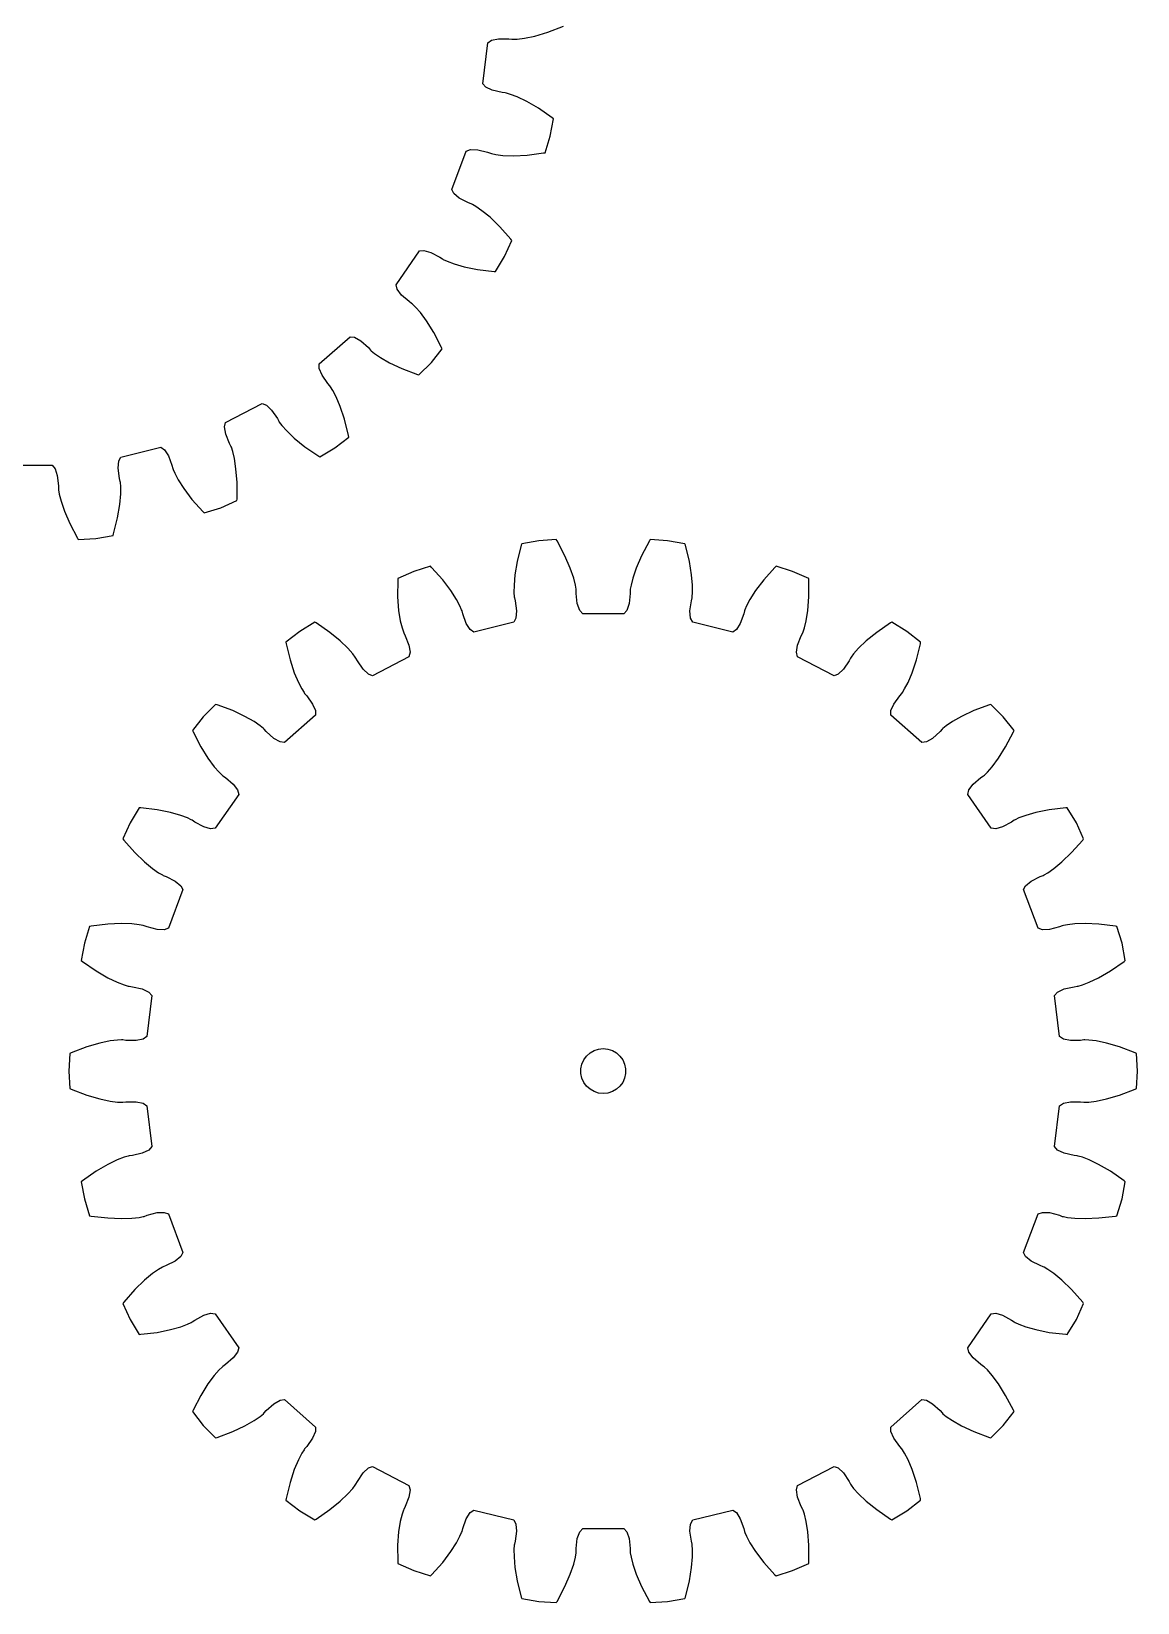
# Model space of a CAD drawing. Extents: x 0 to 148, y 0 to 213.
# Drawn here: x 73.8 to 147.6, y 0 to 104.8 of the extents above; entities that cross this region are included whole.
import ezdxf

# ---------------------------------------------------------------- set-up
doc = ezdxf.new("R2010")
doc.units = 0

msp = doc.modelspace()

# ---------------------------------------------------------------- linework, layer by layer
for p, q in [((108.25, 104.78), (109.29, 105.18)), ((103.92, 101.34), (104.25, 104.07)), ((104.25, 104.07), (104.5, 104.24)), ((104.5, 104.24), (104.97, 104.34)), ((104.97, 104.34), (105.65, 104.33)), ((105.65, 104.33), (105.86, 104.31)), ((105.86, 104.31), (105.93, 104.31)), ((105.93, 104.31), (106.21, 104.32)), ((106.21, 104.32), (106.7, 104.38)), ((106.7, 104.38), (107.38, 104.52)), ((107.38, 104.52), (108.25, 104.78)), ((104.12, 101.12), (103.92, 101.34)), ((104.55, 100.91), (104.12, 101.12)), ((105.22, 100.75), (104.55, 100.91)), ((105.42, 100.73), (105.22, 100.75)), ((105.49, 100.71), (105.42, 100.73)), ((105.76, 100.63), (105.49, 100.71)), ((106.22, 100.46), (105.76, 100.63)), ((106.85, 100.16), (106.22, 100.46)), ((107.63, 99.7), (106.85, 100.16)), ((108.55, 99.06), (107.63, 99.7)), ((108.42, 97.85), (108.63, 99)), ((108.63, 99), (108.55, 99.06)), ((108.07, 96.74), (108.42, 97.85)), ((101.84, 94.28), (102.81, 96.85)), ((102.81, 96.85), (103.1, 96.96)), ((103.1, 96.96), (103.58, 96.94)), ((103.58, 96.94), (104.23, 96.77)), ((104.23, 96.77), (104.43, 96.7)), ((104.43, 96.7), (104.5, 96.68)), ((104.5, 96.68), (104.78, 96.62)), ((104.78, 96.62), (105.26, 96.56)), ((105.26, 96.56), (105.96, 96.54)), ((105.96, 96.54), (106.87, 96.58)), ((106.87, 96.58), (107.97, 96.72)), ((107.97, 96.72), (108.07, 96.74)), ((101.98, 94.01), (101.84, 94.28)), ((102.35, 93.71), (101.98, 94.01)), ((102.96, 93.4), (102.35, 93.71)), ((103.15, 93.32), (102.96, 93.4)), ((103.22, 93.29), (103.15, 93.32)), ((103.46, 93.15), (103.22, 93.29)), ((103.86, 92.87), (103.46, 93.15)), ((104.4, 92.43), (103.86, 92.87)), ((105.05, 91.8), (104.4, 92.43)), ((105.79, 90.96), (105.05, 91.8)), ((98.13, 87.92), (99.69, 90.19)), ((99.69, 90.19), (99.99, 90.22)), ((99.99, 90.22), (100.45, 90.09)), ((105.37, 89.82), (105.85, 90.88)), ((105.85, 90.88), (105.79, 90.96)), ((100.45, 90.09), (101.05, 89.77)), ((101.05, 89.77), (101.22, 89.65)), ((101.22, 89.65), (101.28, 89.61)), ((101.28, 89.61), (101.54, 89.49)), ((101.54, 89.49), (102, 89.32)), ((102, 89.32), (102.67, 89.13)), ((102.67, 89.13), (103.56, 88.95)), ((104.76, 88.82), (105.37, 89.82)), ((103.56, 88.95), (104.67, 88.82)), ((104.67, 88.82), (104.76, 88.82)), ((98.2, 87.63), (98.13, 87.92)), ((98.49, 87.24), (98.2, 87.63)), ((99, 86.8), (98.49, 87.24)), ((99.17, 86.68), (99, 86.8)), ((99.23, 86.63), (99.17, 86.68)), ((99.43, 86.44), (99.23, 86.63)), ((99.75, 86.07), (99.43, 86.44)), ((100.17, 85.51), (99.75, 86.07)), ((100.65, 84.74), (100.17, 85.51)), ((93, 82.64), (95.06, 84.46)), ((95.06, 84.46), (95.36, 84.42)), ((95.36, 84.42), (95.78, 84.18)), ((95.78, 84.18), (96.28, 83.73)), ((101.17, 83.75), (100.65, 84.74)), ((96.28, 83.73), (96.42, 83.57)), ((96.42, 83.57), (96.47, 83.52)), ((96.47, 83.52), (96.69, 83.35)), ((96.69, 83.35), (97.09, 83.07)), ((97.09, 83.07), (97.7, 82.72)), ((100.49, 82.74), (101.21, 83.66)), ((101.21, 83.66), (101.17, 83.75)), ((93, 82.34), (93, 82.64)), ((93.19, 81.89), (93, 82.34)), ((93.58, 81.34), (93.19, 81.89)), ((97.7, 82.72), (98.52, 82.34)), ((98.52, 82.34), (99.57, 81.94)), ((99.57, 81.94), (99.66, 81.92)), ((99.66, 81.92), (100.49, 82.74)), ((93.72, 81.18), (93.58, 81.34)), ((93.76, 81.12), (93.72, 81.18)), ((93.91, 80.88), (93.76, 81.12)), ((94.14, 80.45), (93.91, 80.88)), ((86.76, 78.73), (89.2, 80.01)), ((89.2, 80.01), (89.48, 79.9)), ((89.48, 79.9), (89.83, 79.57)), ((94.41, 79.81), (94.14, 80.45)), ((94.69, 78.95), (94.41, 79.81)), ((86.69, 78.44), (86.76, 78.73)), ((89.83, 79.57), (90.21, 79.01)), ((90.21, 79.01), (90.3, 78.82)), ((90.3, 78.82), (90.34, 78.76)), ((90.34, 78.76), (90.51, 78.54)), ((94.96, 77.86), (94.69, 78.95)), ((86.77, 77.96), (86.69, 78.44)), ((87.01, 77.33), (86.77, 77.96)), ((90.51, 78.54), (90.84, 78.17)), ((90.84, 78.17), (91.34, 77.69)), ((91.34, 77.69), (92.05, 77.12)), ((94.05, 77.04), (94.97, 77.76)), ((94.97, 77.76), (94.96, 77.86)), ((79.77, 76.43), (82.44, 77.09)), ((82.44, 77.09), (82.69, 76.92)), ((82.69, 76.92), (82.94, 76.51)), ((87.11, 77.15), (87.01, 77.33)), ((87.14, 77.08), (87.11, 77.15)), ((87.23, 76.81), (87.14, 77.08)), ((87.34, 76.34), (87.23, 76.81)), ((92.05, 77.12), (92.97, 76.49)), ((93.05, 76.44), (94.05, 77.04)), ((72.43, 75.88), (75.18, 75.88)), ((75.18, 75.88), (75.38, 75.65)), ((75.38, 75.65), (75.53, 75.2)), ((79.59, 75.69), (79.63, 76.17)), ((79.68, 75.01), (79.59, 75.69)), ((79.63, 76.17), (79.77, 76.43)), ((82.94, 76.51), (83.18, 75.88)), ((83.18, 75.88), (83.23, 75.67)), ((83.23, 75.67), (83.25, 75.61)), ((83.25, 75.61), (83.36, 75.35)), ((87.45, 75.65), (87.34, 76.34)), ((87.52, 74.74), (87.45, 75.65)), ((92.97, 76.49), (93.05, 76.44)), ((75.53, 75.2), (75.6, 74.52)), ((75.6, 74.52), (75.6, 74.31)), ((79.73, 74.81), (79.68, 75.01)), ((79.74, 74.74), (79.73, 74.81)), ((79.76, 74.46), (79.74, 74.74)), ((79.76, 73.97), (79.76, 74.46)), ((83.36, 75.35), (83.59, 74.91)), ((83.59, 74.91), (83.97, 74.33)), ((87.52, 73.63), (87.52, 74.74)), ((75.6, 74.31), (75.61, 74.24)), ((75.61, 74.24), (75.66, 73.96)), ((75.66, 73.96), (75.78, 73.49)), ((75.78, 73.49), (76, 72.82)), ((79.7, 73.27), (79.76, 73.97)), ((83.97, 74.33), (84.51, 73.6)), ((84.51, 73.6), (85.26, 72.77)), ((86.44, 73.05), (87.51, 73.53)), ((87.51, 73.53), (87.52, 73.63)), ((76, 72.82), (76.36, 71.99)), ((79.28, 71.3), (79.55, 72.38)), ((79.55, 72.38), (79.7, 73.27)), ((85.26, 72.77), (85.33, 72.7)), ((85.33, 72.7), (86.44, 73.05)), ((76.36, 71.99), (76.88, 71.01)), ((79.25, 71.2), (79.28, 71.3)), ((76.88, 71.01), (76.93, 70.92)), ((76.93, 70.92), (78.1, 70.99)), ((78.1, 70.99), (79.25, 71.2)), ((106.47, 70.55), (106.2, 69.47)), ((106.51, 70.64), (106.47, 70.55)), ((107.65, 70.85), (106.51, 70.64)), ((108.82, 70.92), (107.65, 70.85)), ((108.87, 70.84), (108.82, 70.92)), ((109.4, 69.85), (108.87, 70.84)), ((115.03, 70.84), (114.51, 69.85)), ((115.08, 70.92), (115.03, 70.84)), ((116.25, 70.85), (115.08, 70.92)), ((117.4, 70.64), (116.25, 70.85)), ((117.43, 70.55), (117.4, 70.64)), ((117.7, 69.47), (117.43, 70.55)), ((106.2, 69.47), (106.05, 68.57)), ((109.75, 69.02), (109.4, 69.85)), ((114.51, 69.85), (114.15, 69.02)), ((117.85, 68.57), (117.7, 69.47)), ((98.24, 68.22), (98.23, 67.1)), ((98.25, 68.32), (98.24, 68.22)), ((99.31, 68.8), (98.25, 68.32)), ((100.43, 69.14), (99.31, 68.8)), ((100.5, 69.07), (100.43, 69.14)), ((101.24, 68.24), (100.5, 69.07)), ((101.79, 67.52), (101.24, 68.24)), ((106.05, 68.57), (106, 67.88)), ((109.98, 68.36), (109.75, 69.02)), ((110.1, 67.88), (109.98, 68.36)), ((113.93, 68.36), (113.81, 67.88)), ((114.15, 69.02), (113.93, 68.36)), ((117.91, 67.88), (117.85, 68.57)), ((122.66, 68.24), (122.12, 67.52)), ((123.41, 69.07), (122.66, 68.24)), ((123.48, 69.14), (123.41, 69.07)), ((124.59, 68.8), (123.48, 69.14)), ((125.66, 68.32), (124.59, 68.8)), ((125.67, 68.22), (125.66, 68.32)), ((125.67, 67.1), (125.67, 68.22)), ((98.23, 67.1), (98.3, 66.2)), ((102.16, 66.93), (101.79, 67.52)), ((106, 67.88), (105.99, 67.39)), ((105.99, 67.39), (106.02, 67.11)), ((106.02, 67.11), (106.03, 67.03)), ((110.14, 67.61), (110.1, 67.88)), ((110.15, 67.53), (110.14, 67.61)), ((110.15, 67.33), (110.15, 67.53)), ((110.22, 66.65), (110.15, 67.33)), ((113.75, 67.33), (113.68, 66.65)), ((113.76, 67.53), (113.75, 67.33)), ((113.81, 67.88), (113.76, 67.61)), ((113.76, 67.61), (113.76, 67.53)), ((117.88, 67.03), (117.89, 67.11)), ((117.89, 67.11), (117.91, 67.39)), ((117.91, 67.39), (117.91, 67.88)), ((122.12, 67.52), (121.74, 66.93)), ((125.6, 66.2), (125.67, 67.1)), ((98.3, 66.2), (98.41, 65.51)), ((102.39, 66.5), (102.16, 66.93)), ((102.5, 66.24), (102.39, 66.5)), ((102.53, 66.17), (102.5, 66.24)), ((102.58, 65.97), (102.53, 66.17)), ((106.03, 67.03), (106.08, 66.83)), ((106.08, 66.83), (106.17, 66.16)), ((106.17, 66.16), (106.13, 65.68)), ((110.38, 66.2), (110.22, 66.65)), ((110.58, 65.97), (110.38, 66.2)), ((113.53, 66.2), (113.33, 65.97)), ((113.68, 66.65), (113.53, 66.2)), ((117.74, 66.16), (117.83, 66.83)), ((117.78, 65.68), (117.74, 66.16)), ((117.83, 66.83), (117.88, 67.03)), ((121.38, 66.17), (121.33, 65.97)), ((121.4, 66.24), (121.38, 66.17)), ((121.51, 66.5), (121.4, 66.24)), ((121.74, 66.93), (121.51, 66.5)), ((125.49, 65.51), (125.6, 66.2)), ((92.7, 65.41), (91.7, 64.8)), ((92.79, 65.36), (92.7, 65.41)), ((93.71, 64.73), (92.79, 65.36)), ((98.41, 65.51), (98.53, 65.03)), ((98.53, 65.03), (98.62, 64.77)), ((102.81, 65.33), (102.58, 65.97)), ((103.07, 64.93), (102.81, 65.33)), ((105.99, 65.41), (103.32, 64.75)), ((106.13, 65.68), (105.99, 65.41)), ((113.33, 65.97), (110.58, 65.97)), ((117.92, 65.41), (117.78, 65.68)), ((120.59, 64.75), (117.92, 65.41)), ((121.09, 65.33), (120.84, 64.93)), ((121.33, 65.97), (121.09, 65.33)), ((125.29, 64.77), (125.38, 65.03)), ((125.38, 65.03), (125.49, 65.51)), ((131.12, 65.36), (130.2, 64.73)), ((131.2, 65.41), (131.12, 65.36)), ((132.2, 64.8), (131.2, 65.41)), ((91.7, 64.8), (90.78, 64.08)), ((90.78, 64.08), (90.8, 63.98)), ((90.8, 63.98), (91.06, 62.9)), ((94.41, 64.16), (93.71, 64.73)), ((94.92, 63.67), (94.41, 64.16)), ((98.62, 64.77), (98.64, 64.7)), ((98.64, 64.7), (98.74, 64.51)), ((98.74, 64.51), (98.99, 63.88)), ((103.32, 64.75), (103.07, 64.93)), ((120.84, 64.93), (120.59, 64.75)), ((124.92, 63.88), (125.16, 64.51)), ((125.16, 64.51), (125.26, 64.7)), ((125.26, 64.7), (125.29, 64.77)), ((129.49, 64.16), (128.99, 63.67)), ((130.2, 64.73), (129.49, 64.16)), ((133.12, 64.08), (132.2, 64.8)), ((132.85, 62.9), (133.11, 63.98)), ((133.11, 63.98), (133.12, 64.08)), ((91.06, 62.9), (91.34, 62.04)), ((95.24, 63.31), (94.92, 63.67)), ((95.41, 63.08), (95.24, 63.31)), ((95.45, 63.02), (95.41, 63.08)), ((95.55, 62.84), (95.45, 63.02)), ((98.99, 63.11), (96.56, 61.84)), ((98.99, 63.88), (99.06, 63.41)), ((99.06, 63.41), (98.99, 63.11)), ((124.84, 63.41), (124.92, 63.88)), ((124.91, 63.11), (124.84, 63.41)), ((127.35, 61.84), (124.91, 63.11)), ((128.45, 63.02), (128.36, 62.84)), ((128.49, 63.08), (128.45, 63.02)), ((128.66, 63.31), (128.49, 63.08)), ((128.99, 63.67), (128.66, 63.31)), ((132.56, 62.04), (132.85, 62.9)), ((91.34, 62.04), (91.61, 61.4)), ((95.93, 62.27), (95.55, 62.84)), ((96.28, 61.94), (95.93, 62.27)), ((96.56, 61.84), (96.28, 61.94)), ((127.63, 61.94), (127.35, 61.84)), ((127.98, 62.27), (127.63, 61.94)), ((128.36, 62.84), (127.98, 62.27)), ((132.29, 61.4), (132.56, 62.04)), ((91.61, 61.4), (91.84, 60.96)), ((91.84, 60.96), (91.99, 60.72)), ((131.91, 60.72), (132.06, 60.96)), ((132.06, 60.96), (132.29, 61.4)), ((86.09, 59.93), (85.27, 59.1)), ((86.19, 59.9), (86.09, 59.93)), ((87.23, 59.51), (86.19, 59.9)), ((91.99, 60.72), (92.03, 60.66)), ((92.03, 60.66), (92.17, 60.51)), ((92.17, 60.51), (92.56, 59.95)), ((92.56, 59.95), (92.75, 59.51)), ((131.15, 59.51), (131.34, 59.95)), ((131.34, 59.95), (131.73, 60.51)), ((131.73, 60.51), (131.87, 60.66)), ((131.87, 60.66), (131.91, 60.72)), ((137.72, 59.9), (136.67, 59.51)), ((137.81, 59.93), (137.72, 59.9)), ((138.64, 59.1), (137.81, 59.93)), ((85.27, 59.1), (84.55, 58.18)), ((88.05, 59.12), (87.23, 59.51)), ((88.66, 58.78), (88.05, 59.12)), ((89.06, 58.5), (88.66, 58.78)), ((92.75, 59.21), (90.69, 57.38)), ((92.75, 59.51), (92.75, 59.21)), ((131.15, 59.21), (131.15, 59.51)), ((133.21, 57.38), (131.15, 59.21)), ((135.25, 58.78), (134.84, 58.5)), ((135.85, 59.12), (135.25, 58.78)), ((136.67, 59.51), (135.85, 59.12)), ((139.36, 58.18), (138.64, 59.1)), ((84.55, 58.18), (84.59, 58.09)), ((84.59, 58.09), (85.1, 57.1)), ((89.28, 58.32), (89.06, 58.5)), ((89.33, 58.27), (89.28, 58.32)), ((89.47, 58.12), (89.33, 58.27)), ((89.98, 57.66), (89.47, 58.12)), ((90.39, 57.42), (89.98, 57.66)), ((133.93, 57.66), (133.51, 57.42)), ((134.43, 58.12), (133.93, 57.66)), ((134.57, 58.27), (134.43, 58.12)), ((134.62, 58.32), (134.57, 58.27)), ((134.84, 58.5), (134.62, 58.32)), ((138.8, 57.1), (139.32, 58.09)), ((139.32, 58.09), (139.36, 58.18)), ((85.1, 57.1), (85.58, 56.33)), ((90.69, 57.38), (90.39, 57.42)), ((133.51, 57.42), (133.21, 57.38)), ((138.32, 56.33), (138.8, 57.1)), ((85.58, 56.33), (86, 55.77)), ((86, 55.77), (86.32, 55.41)), ((137.58, 55.41), (137.91, 55.77)), ((137.91, 55.77), (138.32, 56.33)), ((86.32, 55.41), (86.52, 55.21)), ((86.52, 55.21), (86.58, 55.16)), ((86.58, 55.16), (86.75, 55.05)), ((86.75, 55.05), (87.27, 54.6)), ((87.27, 54.6), (87.55, 54.22)), ((136.35, 54.22), (136.64, 54.6)), ((136.64, 54.6), (137.15, 55.05)), ((137.15, 55.05), (137.32, 55.16)), ((137.32, 55.16), (137.38, 55.21)), ((137.38, 55.21), (137.58, 55.41)), ((87.63, 53.92), (86.06, 51.66)), ((87.55, 54.22), (87.63, 53.92)), ((136.28, 53.92), (136.35, 54.22)), ((137.84, 51.66), (136.28, 53.92)), ((80.99, 53.03), (80.38, 52.03)), ((81.09, 53.03), (80.99, 53.03)), ((82.2, 52.89), (81.09, 53.03)), ((83.08, 52.72), (82.2, 52.89)), ((83.76, 52.52), (83.08, 52.72)), ((84.21, 52.35), (83.76, 52.52)), ((140.15, 52.52), (139.69, 52.35)), ((140.82, 52.72), (140.15, 52.52)), ((141.71, 52.89), (140.82, 52.72)), ((142.82, 53.03), (141.71, 52.89)), ((142.91, 53.03), (142.82, 53.03)), ((143.52, 52.03), (142.91, 53.03)), ((80.38, 52.03), (79.91, 50.96)), ((84.47, 52.23), (84.21, 52.35)), ((84.53, 52.2), (84.47, 52.23)), ((84.7, 52.08), (84.53, 52.2)), ((85.3, 51.76), (84.7, 52.08)), ((85.76, 51.62), (85.3, 51.76)), ((86.06, 51.66), (85.76, 51.62)), ((138.14, 51.62), (137.84, 51.66)), ((138.6, 51.76), (138.14, 51.62)), ((139.2, 52.08), (138.6, 51.76)), ((139.37, 52.2), (139.2, 52.08)), ((139.44, 52.23), (139.37, 52.2)), ((139.69, 52.35), (139.44, 52.23)), ((144, 50.96), (143.52, 52.03)), ((79.91, 50.96), (79.96, 50.88)), ((79.96, 50.88), (80.7, 50.05)), ((143.2, 50.05), (143.94, 50.88)), ((143.94, 50.88), (144, 50.96)), ((80.7, 50.05), (81.35, 49.42)), ((81.35, 49.42), (81.89, 48.97)), ((142.01, 48.97), (142.55, 49.42)), ((142.55, 49.42), (143.2, 50.05)), ((81.89, 48.97), (82.29, 48.69)), ((82.29, 48.69), (82.54, 48.55)), ((82.54, 48.55), (82.6, 48.52)), ((82.6, 48.52), (82.8, 48.45)), ((82.8, 48.45), (83.4, 48.14)), ((140.5, 48.14), (141.11, 48.45)), ((141.11, 48.45), (141.3, 48.52)), ((141.3, 48.52), (141.37, 48.55)), ((141.37, 48.55), (141.61, 48.69)), ((141.61, 48.69), (142.01, 48.97)), ((83.91, 47.57), (82.94, 44.99)), ((83.4, 48.14), (83.77, 47.83)), ((83.77, 47.83), (83.91, 47.57)), ((139.99, 47.57), (140.13, 47.83)), ((140.97, 44.99), (139.99, 47.57)), ((140.13, 47.83), (140.5, 48.14)), ((77.68, 45.11), (77.34, 43.99)), ((77.78, 45.13), (77.68, 45.11)), ((78.89, 45.27), (77.78, 45.13)), ((79.79, 45.31), (78.89, 45.27)), ((80.49, 45.28), (79.79, 45.31)), ((80.98, 45.22), (80.49, 45.28)), ((81.25, 45.17), (80.98, 45.22)), ((81.32, 45.15), (81.25, 45.17)), ((81.52, 45.08), (81.32, 45.15)), ((142.58, 45.15), (142.39, 45.08)), ((142.65, 45.17), (142.58, 45.15)), ((142.93, 45.22), (142.65, 45.17)), ((143.41, 45.28), (142.93, 45.22)), ((144.11, 45.31), (143.41, 45.28)), ((145.02, 45.27), (144.11, 45.31)), ((146.12, 45.13), (145.02, 45.27)), ((146.22, 45.11), (146.12, 45.13)), ((146.57, 43.99), (146.22, 45.11)), ((82.18, 44.9), (81.52, 45.08)), ((82.66, 44.89), (82.18, 44.9)), ((82.94, 44.99), (82.66, 44.89)), ((141.25, 44.89), (140.97, 44.99)), ((141.73, 44.9), (141.25, 44.89)), ((142.39, 45.08), (141.73, 44.9)), ((77.34, 43.99), (77.13, 42.84)), ((146.78, 42.84), (146.57, 43.99)), ((77.13, 42.84), (77.2, 42.78)), ((77.2, 42.78), (78.12, 42.14)), ((78.12, 42.14), (78.9, 41.69)), ((145, 41.69), (145.79, 42.14)), ((145.79, 42.14), (146.7, 42.78)), ((146.7, 42.78), (146.78, 42.84)), ((78.9, 41.69), (79.53, 41.39)), ((79.53, 41.39), (79.99, 41.21)), ((79.99, 41.21), (80.26, 41.13)), ((80.26, 41.13), (80.33, 41.12)), ((80.33, 41.12), (80.54, 41.09)), ((80.54, 41.09), (81.2, 40.94)), ((81.2, 40.94), (81.63, 40.73)), ((142.27, 40.73), (142.71, 40.94)), ((142.71, 40.94), (143.37, 41.09)), ((143.37, 41.09), (143.57, 41.12)), ((143.57, 41.12), (143.65, 41.13)), ((143.65, 41.13), (143.92, 41.21)), ((143.92, 41.21), (144.37, 41.39)), ((144.37, 41.39), (145, 41.69)), ((81.83, 40.5), (81.5, 37.77)), ((81.63, 40.73), (81.83, 40.5)), ((142.07, 40.5), (142.27, 40.73)), ((142.4, 37.77), (142.07, 40.5)), ((81.5, 37.77), (81.25, 37.6)), ((142.65, 37.6), (142.4, 37.77)), ((77.5, 37.07), (76.46, 36.67)), ((78.37, 37.32), (77.5, 37.07)), ((79.06, 37.47), (78.37, 37.32)), ((79.54, 37.53), (79.06, 37.47)), ((79.82, 37.54), (79.54, 37.53)), ((79.9, 37.54), (79.82, 37.54)), ((80.1, 37.51), (79.9, 37.54)), ((80.78, 37.5), (80.1, 37.51)), ((81.25, 37.6), (80.78, 37.5)), ((111.07, 36.67), (111.34, 36.83)), ((111.34, 36.83), (111.64, 36.93)), ((111.64, 36.93), (111.95, 36.96)), ((111.95, 36.96), (112.26, 36.93)), ((112.26, 36.93), (112.56, 36.83)), ((112.56, 36.83), (112.83, 36.67)), ((143.12, 37.5), (142.65, 37.6)), ((143.8, 37.51), (143.12, 37.5)), ((144.01, 37.54), (143.8, 37.51)), ((144.08, 37.54), (144.01, 37.54)), ((144.36, 37.53), (144.08, 37.54)), ((144.85, 37.47), (144.36, 37.53)), ((145.53, 37.32), (144.85, 37.47)), ((146.4, 37.07), (145.53, 37.32)), ((147.44, 36.67), (146.4, 37.07)), ((76.37, 36.63), (76.3, 35.46)), ((76.46, 36.67), (76.37, 36.63)), ((110.46, 35.62), (110.53, 35.92)), ((110.53, 35.92), (110.65, 36.21)), ((110.65, 36.21), (110.84, 36.46)), ((110.84, 36.46), (111.07, 36.67)), ((112.83, 36.67), (113.07, 36.46)), ((113.07, 36.46), (113.25, 36.21)), ((113.25, 36.21), (113.38, 35.92)), ((113.38, 35.92), (113.44, 35.62)), ((147.53, 36.63), (147.44, 36.67)), ((147.6, 35.46), (147.53, 36.63)), ((76.3, 35.46), (76.37, 34.3)), ((110.46, 35.3), (110.46, 35.62)), ((110.53, 35), (110.46, 35.3)), ((110.65, 34.71), (110.53, 35)), ((110.84, 34.46), (110.65, 34.71)), ((113.25, 34.71), (113.07, 34.46)), ((113.38, 35), (113.25, 34.71)), ((113.44, 35.3), (113.38, 35)), ((113.44, 35.62), (113.44, 35.3)), ((147.53, 34.3), (147.6, 35.46)), ((76.37, 34.3), (76.46, 34.25)), ((76.46, 34.25), (77.5, 33.85)), ((77.5, 33.85), (78.37, 33.6)), ((78.37, 33.6), (79.06, 33.46)), ((111.07, 34.25), (110.84, 34.46)), ((111.34, 34.09), (111.07, 34.25)), ((111.64, 33.99), (111.34, 34.09)), ((111.95, 33.96), (111.64, 33.99)), ((112.26, 33.99), (111.95, 33.96)), ((112.56, 34.09), (112.26, 33.99)), ((112.83, 34.25), (112.56, 34.09)), ((113.07, 34.46), (112.83, 34.25)), ((144.85, 33.46), (145.53, 33.6)), ((145.53, 33.6), (146.4, 33.85)), ((146.4, 33.85), (147.44, 34.25)), ((147.44, 34.25), (147.53, 34.3)), ((79.06, 33.46), (79.54, 33.39)), ((79.54, 33.39), (79.82, 33.38)), ((79.82, 33.38), (79.9, 33.39)), ((79.9, 33.39), (80.1, 33.41)), ((80.1, 33.41), (80.78, 33.42)), ((80.78, 33.42), (81.25, 33.32)), ((81.25, 33.32), (81.5, 33.15)), ((81.5, 33.15), (81.83, 30.42)), ((142.07, 30.42), (142.4, 33.15)), ((142.4, 33.15), (142.65, 33.32)), ((142.65, 33.32), (143.12, 33.42)), ((143.12, 33.42), (143.8, 33.41)), ((143.8, 33.41), (144.01, 33.39)), ((144.01, 33.39), (144.08, 33.38)), ((144.08, 33.38), (144.36, 33.39)), ((144.36, 33.39), (144.85, 33.46)), ((81.83, 30.42), (81.63, 30.19)), ((142.27, 30.19), (142.07, 30.42)), ((79.53, 29.54), (78.9, 29.23)), ((79.99, 29.71), (79.53, 29.54)), ((80.26, 29.79), (79.99, 29.71)), ((80.33, 29.81), (80.26, 29.79)), ((80.54, 29.83), (80.33, 29.81)), ((81.2, 29.99), (80.54, 29.83)), ((81.63, 30.19), (81.2, 29.99)), ((142.71, 29.99), (142.27, 30.19)), ((143.37, 29.83), (142.71, 29.99)), ((143.57, 29.81), (143.37, 29.83)), ((143.65, 29.79), (143.57, 29.81)), ((143.92, 29.71), (143.65, 29.79)), ((144.37, 29.54), (143.92, 29.71)), ((145, 29.23), (144.37, 29.54)), ((78.12, 28.78), (77.2, 28.14)), ((78.9, 29.23), (78.12, 28.78)), ((145.79, 28.78), (145, 29.23)), ((146.7, 28.14), (145.79, 28.78)), ((77.2, 28.14), (77.13, 28.08)), ((77.13, 28.08), (77.34, 26.93)), ((146.57, 26.93), (146.78, 28.08)), ((146.78, 28.08), (146.7, 28.14)), ((77.34, 26.93), (77.68, 25.81)), ((146.22, 25.81), (146.57, 26.93)), ((77.68, 25.81), (77.78, 25.79)), ((77.78, 25.79), (78.89, 25.66)), ((78.89, 25.66), (79.79, 25.62)), ((79.79, 25.62), (80.49, 25.64)), ((80.49, 25.64), (80.98, 25.7)), ((80.98, 25.7), (81.25, 25.75)), ((81.25, 25.75), (81.32, 25.77)), ((81.32, 25.77), (81.52, 25.85)), ((81.52, 25.85), (82.18, 26.02)), ((82.18, 26.02), (82.66, 26.03)), ((82.66, 26.03), (82.94, 25.93)), ((82.94, 25.93), (83.91, 23.36)), ((139.99, 23.36), (140.97, 25.93)), ((140.97, 25.93), (141.25, 26.03)), ((141.25, 26.03), (141.73, 26.02)), ((141.73, 26.02), (142.39, 25.85)), ((142.39, 25.85), (142.58, 25.77)), ((142.58, 25.77), (142.65, 25.75)), ((142.65, 25.75), (142.93, 25.7)), ((142.93, 25.7), (143.41, 25.64)), ((143.41, 25.64), (144.11, 25.62)), ((144.11, 25.62), (145.02, 25.66)), ((145.02, 25.66), (146.12, 25.79)), ((146.12, 25.79), (146.22, 25.81)), ((83.77, 23.09), (83.4, 22.79)), ((83.91, 23.36), (83.77, 23.09)), ((140.13, 23.09), (139.99, 23.36)), ((140.5, 22.79), (140.13, 23.09)), ((82.29, 22.23), (81.89, 21.95)), ((82.54, 22.37), (82.29, 22.23)), ((82.6, 22.4), (82.54, 22.37)), ((82.8, 22.48), (82.6, 22.4)), ((83.4, 22.79), (82.8, 22.48)), ((141.11, 22.48), (140.5, 22.79)), ((141.3, 22.4), (141.11, 22.48)), ((141.37, 22.37), (141.3, 22.4)), ((141.61, 22.23), (141.37, 22.37)), ((142.01, 21.95), (141.61, 22.23)), ((81.35, 21.51), (80.7, 20.88)), ((81.89, 21.95), (81.35, 21.51)), ((142.55, 21.51), (142.01, 21.95)), ((143.2, 20.88), (142.55, 21.51)), ((79.96, 20.04), (79.91, 19.96)), ((79.91, 19.96), (80.38, 18.89)), ((80.7, 20.88), (79.96, 20.04)), ((143.94, 20.04), (143.2, 20.88)), ((143.52, 18.89), (144, 19.96)), ((144, 19.96), (143.94, 20.04)), ((80.38, 18.89), (80.99, 17.89)), ((84.7, 18.84), (85.3, 19.17)), ((85.3, 19.17), (85.76, 19.3)), ((85.76, 19.3), (86.06, 19.26)), ((86.06, 19.26), (87.63, 17)), ((136.28, 17), (137.84, 19.26)), ((137.84, 19.26), (138.14, 19.3)), ((138.14, 19.3), (138.6, 19.17)), ((138.6, 19.17), (139.2, 18.84)), ((142.91, 17.89), (143.52, 18.89)), ((80.99, 17.89), (81.09, 17.9)), ((81.09, 17.9), (82.2, 18.03)), ((82.2, 18.03), (83.08, 18.21)), ((83.08, 18.21), (83.76, 18.4)), ((83.76, 18.4), (84.21, 18.57)), ((84.21, 18.57), (84.47, 18.69)), ((84.47, 18.69), (84.53, 18.73)), ((84.53, 18.73), (84.7, 18.84)), ((139.2, 18.84), (139.37, 18.73)), ((139.37, 18.73), (139.44, 18.69)), ((139.44, 18.69), (139.69, 18.57)), ((139.69, 18.57), (140.15, 18.4)), ((140.15, 18.4), (140.82, 18.21)), ((140.82, 18.21), (141.71, 18.03)), ((141.71, 18.03), (142.82, 17.9)), ((142.82, 17.9), (142.91, 17.89)), ((87.63, 17), (87.55, 16.71)), ((136.35, 16.71), (136.28, 17)), ((86.58, 15.76), (86.52, 15.71)), ((86.75, 15.88), (86.58, 15.76)), ((87.27, 16.32), (86.75, 15.88)), ((87.55, 16.71), (87.27, 16.32)), ((136.64, 16.32), (136.35, 16.71)), ((137.15, 15.88), (136.64, 16.32)), ((137.32, 15.76), (137.15, 15.88)), ((137.38, 15.71), (137.32, 15.76)), ((86, 15.15), (85.58, 14.59)), ((86.32, 15.52), (86, 15.15)), ((86.52, 15.71), (86.32, 15.52)), ((137.58, 15.52), (137.38, 15.71)), ((137.91, 15.15), (137.58, 15.52)), ((138.32, 14.59), (137.91, 15.15)), ((85.1, 13.82), (84.59, 12.83)), ((85.58, 14.59), (85.1, 13.82)), ((138.8, 13.82), (138.32, 14.59)), ((139.32, 12.83), (138.8, 13.82)), ((84.59, 12.83), (84.55, 12.74)), ((84.55, 12.74), (85.27, 11.82)), ((89.06, 12.42), (89.28, 12.6)), ((89.28, 12.6), (89.33, 12.65)), ((89.33, 12.65), (89.47, 12.81)), ((89.47, 12.81), (89.98, 13.26)), ((89.98, 13.26), (90.39, 13.5)), ((90.39, 13.5), (90.69, 13.54)), ((90.69, 13.54), (92.75, 11.71)), ((131.15, 11.71), (133.21, 13.54)), ((133.21, 13.54), (133.51, 13.5)), ((133.51, 13.5), (133.93, 13.26)), ((133.93, 13.26), (134.43, 12.81)), ((134.43, 12.81), (134.57, 12.65)), ((134.57, 12.65), (134.62, 12.6)), ((134.62, 12.6), (134.84, 12.42)), ((138.64, 11.82), (139.36, 12.74)), ((139.36, 12.74), (139.32, 12.83)), ((85.27, 11.82), (86.09, 10.99)), ((87.23, 11.41), (88.05, 11.8)), ((88.05, 11.8), (88.66, 12.15)), ((88.66, 12.15), (89.06, 12.42)), ((92.75, 11.71), (92.75, 11.41)), ((131.15, 11.41), (131.15, 11.71)), ((134.84, 12.42), (135.25, 12.15)), ((135.25, 12.15), (135.85, 11.8)), ((135.85, 11.8), (136.67, 11.41)), ((137.81, 10.99), (138.64, 11.82)), ((86.09, 10.99), (86.19, 11.02)), ((86.19, 11.02), (87.23, 11.41)), ((92.56, 10.97), (92.17, 10.41)), ((92.75, 11.41), (92.56, 10.97)), ((131.34, 10.97), (131.15, 11.41)), ((131.73, 10.41), (131.34, 10.97)), ((136.67, 11.41), (137.72, 11.02)), ((137.72, 11.02), (137.81, 10.99)), ((91.61, 9.53), (91.34, 8.88)), ((91.84, 9.96), (91.61, 9.53)), ((91.99, 10.2), (91.84, 9.96)), ((92.03, 10.26), (91.99, 10.2)), ((92.17, 10.41), (92.03, 10.26)), ((131.87, 10.26), (131.73, 10.41)), ((131.91, 10.2), (131.87, 10.26)), ((132.06, 9.96), (131.91, 10.2)), ((132.29, 9.53), (132.06, 9.96)), ((132.56, 8.88), (132.29, 9.53)), ((91.34, 8.88), (91.06, 8.02)), ((95.55, 8.08), (95.93, 8.65)), ((95.93, 8.65), (96.28, 8.98)), ((96.28, 8.98), (96.56, 9.09)), ((96.56, 9.09), (98.99, 7.81)), ((124.91, 7.81), (127.35, 9.09)), ((127.35, 9.09), (127.63, 8.98)), ((127.63, 8.98), (127.98, 8.65)), ((127.98, 8.65), (128.36, 8.08)), ((132.85, 8.02), (132.56, 8.88)), ((91.06, 8.02), (90.8, 6.94)), ((94.92, 7.25), (95.24, 7.61)), ((95.24, 7.61), (95.41, 7.84)), ((95.41, 7.84), (95.45, 7.9)), ((95.45, 7.9), (95.55, 8.08)), ((98.99, 7.81), (99.06, 7.52)), ((99.06, 7.52), (98.99, 7.04)), ((124.84, 7.52), (124.91, 7.81)), ((124.92, 7.04), (124.84, 7.52)), ((128.36, 8.08), (128.45, 7.9)), ((128.45, 7.9), (128.49, 7.84)), ((128.49, 7.84), (128.66, 7.61)), ((128.66, 7.61), (128.99, 7.25)), ((133.11, 6.94), (132.85, 8.02)), ((90.8, 6.94), (90.78, 6.84)), ((90.78, 6.84), (91.7, 6.12)), ((93.71, 6.2), (94.41, 6.77)), ((94.41, 6.77), (94.92, 7.25)), ((98.74, 6.41), (98.64, 6.22)), ((98.99, 7.04), (98.74, 6.41)), ((125.16, 6.41), (124.92, 7.04)), ((125.26, 6.22), (125.16, 6.41)), ((128.99, 7.25), (129.49, 6.77)), ((129.49, 6.77), (130.2, 6.2)), ((132.2, 6.12), (133.12, 6.84)), ((133.12, 6.84), (133.11, 6.94)), ((91.7, 6.12), (92.7, 5.52)), ((92.7, 5.52), (92.79, 5.57)), ((92.79, 5.57), (93.71, 6.2)), ((98.41, 5.41), (98.3, 4.72)), ((98.53, 5.89), (98.41, 5.41)), ((98.62, 6.16), (98.53, 5.89)), ((98.64, 6.22), (98.62, 6.16)), ((102.58, 4.95), (102.81, 5.59)), ((102.81, 5.59), (103.07, 6)), ((103.07, 6), (103.32, 6.17)), ((103.32, 6.17), (105.99, 5.51)), ((105.99, 5.51), (106.13, 5.24)), ((106.13, 5.24), (106.17, 4.77)), ((117.74, 4.77), (117.78, 5.24)), ((117.78, 5.24), (117.92, 5.51)), ((117.92, 5.51), (120.59, 6.17)), ((120.59, 6.17), (120.84, 6)), ((120.84, 6), (121.09, 5.59)), ((121.09, 5.59), (121.33, 4.95)), ((125.29, 6.16), (125.26, 6.22)), ((125.38, 5.89), (125.29, 6.16)), ((125.49, 5.41), (125.38, 5.89)), ((125.6, 4.72), (125.49, 5.41)), ((130.2, 6.2), (131.12, 5.57)), ((131.12, 5.57), (131.2, 5.52)), ((131.2, 5.52), (132.2, 6.12)), ((98.3, 4.72), (98.23, 3.82)), ((102.16, 3.99), (102.39, 4.42)), ((102.39, 4.42), (102.5, 4.68)), ((102.5, 4.68), (102.53, 4.75)), ((102.53, 4.75), (102.58, 4.95)), ((106.17, 4.77), (106.08, 4.09)), ((110.15, 3.6), (110.22, 4.27)), ((110.22, 4.27), (110.38, 4.73)), ((110.38, 4.73), (110.58, 4.95)), ((110.58, 4.95), (113.33, 4.95)), ((113.33, 4.95), (113.53, 4.73)), ((113.53, 4.73), (113.68, 4.27)), ((113.68, 4.27), (113.75, 3.6)), ((117.83, 4.09), (117.74, 4.77)), ((121.33, 4.95), (121.38, 4.75)), ((121.38, 4.75), (121.4, 4.68)), ((121.4, 4.68), (121.51, 4.42)), ((121.51, 4.42), (121.74, 3.99)), ((125.67, 3.82), (125.6, 4.72)), ((98.23, 3.82), (98.24, 2.71)), ((101.24, 2.68), (101.79, 3.4)), ((101.79, 3.4), (102.16, 3.99)), ((106.02, 3.82), (105.99, 3.54)), ((105.99, 3.54), (106, 3.05)), ((106.03, 3.89), (106.02, 3.82)), ((106.08, 4.09), (106.03, 3.89)), ((110.1, 3.04), (110.14, 3.32)), ((110.14, 3.32), (110.15, 3.39)), ((110.15, 3.39), (110.15, 3.6)), ((113.75, 3.6), (113.76, 3.39)), ((113.76, 3.39), (113.76, 3.32)), ((113.76, 3.32), (113.81, 3.04)), ((117.88, 3.89), (117.83, 4.09)), ((117.89, 3.82), (117.88, 3.89)), ((117.91, 3.54), (117.89, 3.82)), ((117.91, 3.05), (117.91, 3.54)), ((121.74, 3.99), (122.12, 3.4)), ((122.12, 3.4), (122.66, 2.68)), ((125.67, 2.71), (125.67, 3.82)), ((98.24, 2.71), (98.25, 2.61)), ((98.25, 2.61), (99.31, 2.13)), ((99.31, 2.13), (100.43, 1.78)), ((100.5, 1.85), (101.24, 2.68)), ((106, 3.05), (106.05, 2.35)), ((106.05, 2.35), (106.2, 1.46)), ((109.75, 1.9), (109.98, 2.56)), ((109.98, 2.56), (110.1, 3.04)), ((113.81, 3.04), (113.93, 2.56)), ((113.93, 2.56), (114.15, 1.9)), ((117.7, 1.46), (117.85, 2.35)), ((117.85, 2.35), (117.91, 3.05)), ((122.66, 2.68), (123.41, 1.85)), ((123.48, 1.78), (124.59, 2.13)), ((124.59, 2.13), (125.66, 2.61)), ((125.66, 2.61), (125.67, 2.71)), ((100.43, 1.78), (100.5, 1.85)), ((106.2, 1.46), (106.47, 0.37)), ((108.87, 0.08), (109.4, 1.07)), ((109.4, 1.07), (109.75, 1.9)), ((114.15, 1.9), (114.51, 1.07)), ((114.51, 1.07), (115.03, 0.08)), ((117.43, 0.37), (117.7, 1.46)), ((123.41, 1.85), (123.48, 1.78)), ((106.47, 0.37), (106.51, 0.28)), ((106.51, 0.28), (107.65, 0.07)), ((107.65, 0.07), (108.82, 0)), ((108.82, 0), (108.87, 0.08)), ((115.03, 0.08), (115.08, 0)), ((115.08, 0), (116.25, 0.07)), ((116.25, 0.07), (117.4, 0.28)), ((117.4, 0.28), (117.43, 0.37))]:
    msp.add_line(p, q)

doc.saveas('drawing.dxf')
